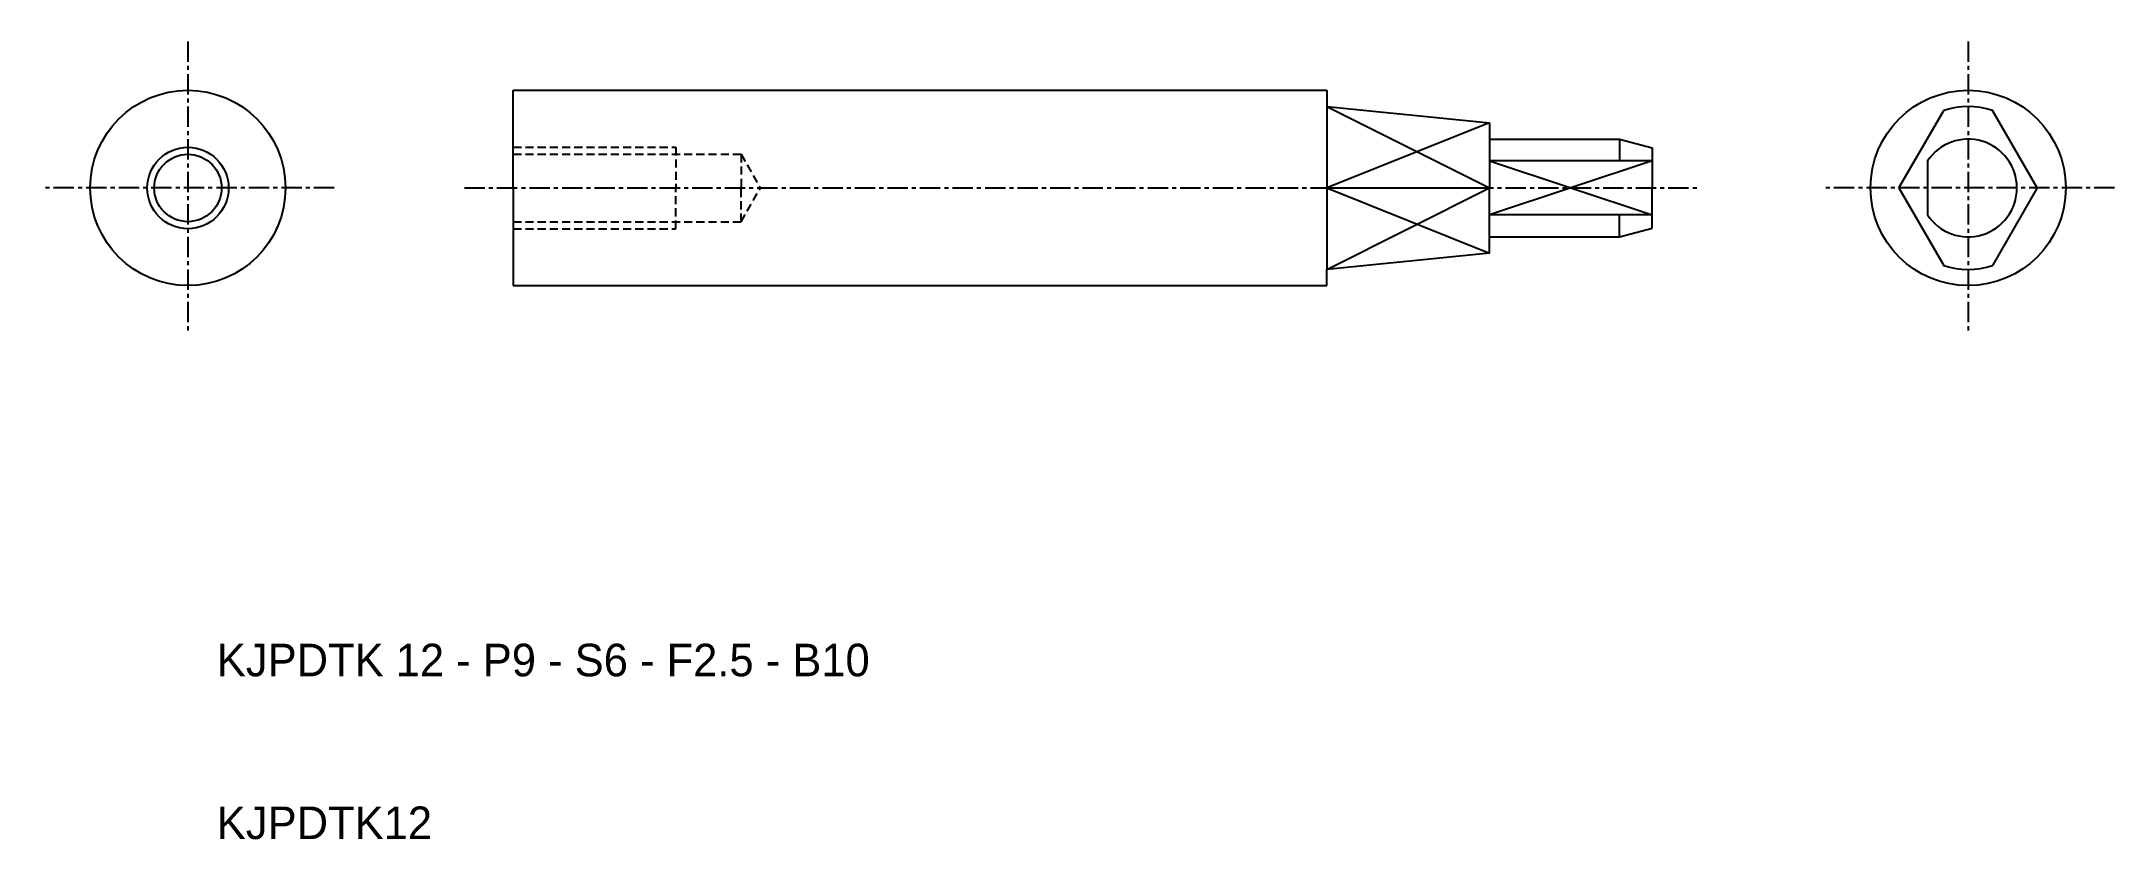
# Model space of a CAD drawing. Extents: x 18 to 145, y 10 to 59.
import ezdxf

# ---------------------------------------------------------------- set-up
doc = ezdxf.new("R2010")
doc.units = 0
doc.linetypes.add('CENTER', pattern=[2, 1.25, -0.25, 0.25, -0.25])
doc.linetypes.add('DASHED', pattern=[0.75, 0.5, -0.25])
doc.layers.get('0').update_dxf_attribs({"linetype": 'CONTINUOUS'})
doc.layers.add('CENTER', color=1, linetype='CENTER')

msp = doc.modelspace()

# ---------------------------------------------------------------- linework, layer by layer
at = {"color": 7, "linetype": 'CONTINUOUS'}
for p, q in [((47, 50), (47, 56)), ((47, 56), (97, 56)), ((97, 56), (97, 55)), ((97, 55), (107, 54)), ((97, 55), (97, 45)), ((107, 54), (107, 53)), ((132.17, 50), (134.93, 54.77)), ((140.68, 50), (137.93, 54.77)), ((107, 53), (107, 50)), ((107, 53), (115, 53)), ((115, 53), (117, 52.46)), ((115, 53), (115, 51.66)), ((117, 52.46), (117, 50)), ((117, 51.66), (107, 51.66)), ((133.93, 51.66), (133.93, 48.34)), ((47, 50), (47, 44)), ((97, 50), (107, 50)), ((107, 47), (107, 50)), ((117, 47.54), (117, 50)), ((132.17, 50), (134.93, 45.23)), ((140.68, 50), (137.93, 45.23)), ((117, 48.34), (107, 48.34)), ((115, 47), (115, 48.34)), ((115, 47), (117, 47.54)), ((107, 46), (97, 45)), ((107, 46), (107, 47)), ((107, 47), (115, 47)), ((97, 44), (97, 45)), ((47, 44), (97, 44))]:
    msp.add_line(p, q, dxfattribs=at)
at = {"color": 3, "linetype": 'CONTINUOUS'}
for p, q in [((97, 55), (107, 50)), ((107, 54), (97, 50)), ((117, 51.66), (107, 48.34)), ((107, 51.66), (117, 48.34)), ((97, 45), (107, 50)), ((97, 50), (107, 46))]:
    msp.add_line(p, q, dxfattribs=at)
at = {"color": 3, "linetype": 'DASHED'}
for p, q in [((47, 52.5), (57, 52.5)), ((57, 52.5), (57, 50)), ((47, 52.07), (61, 52.07)), ((61, 52.07), (62.19, 50)), ((61, 52.07), (61, 50)), ((57, 47.5), (57, 50)), ((61, 47.93), (62.19, 50)), ((61, 47.93), (61, 50)), ((47, 47.93), (61, 47.93)), ((47, 47.5), (57, 47.5))]:
    msp.add_line(p, q, dxfattribs=at)
at = {"color": 7, "linetype": 'CONTINUOUS'}
for centre, radius in [((27, 50), 6), ((136.43, 50), 6), ((27, 50), 2.07)]:
    msp.add_circle(centre, radius, dxfattribs=at)
at = {"color": 3, "linetype": 'CONTINUOUS'}
msp.add_circle((27, 50), 2.5, dxfattribs=at)
at = {"color": 7, "linetype": 'CONTINUOUS'}
for radius, start, end in [(5, 72.5424, 107.4576), (3, 213.5573, 146.4427), (5, 252.5424, 287.4576)]:
    msp.add_arc((136.43, 50), radius, start, end, dxfattribs=at)
at = {"layer": 'CENTER', "color": 1, "linetype": 'CENTER'}
for p, q in [((27, 59), (27, 41)), ((136.43, 59), (136.43, 41)), ((36, 50), (18, 50)), ((44, 50), (120, 50)), ((145.43, 50), (127.43, 50))]:
    msp.add_line(p, q, dxfattribs=at)

# ---------------------------------------------------------------- texts
at = {"color": 7, "linetype": 'CONTINUOUS'}
for s, p in [('KJPDTK 12 - P9 - S6 - F2.5 - B10', (28.78, 20)), ('KJPDTK12', (28.78, 10))]:
    msp.add_text(s, height=2, dxfattribs=at).set_placement(p)

doc.saveas('drawing.dxf')
